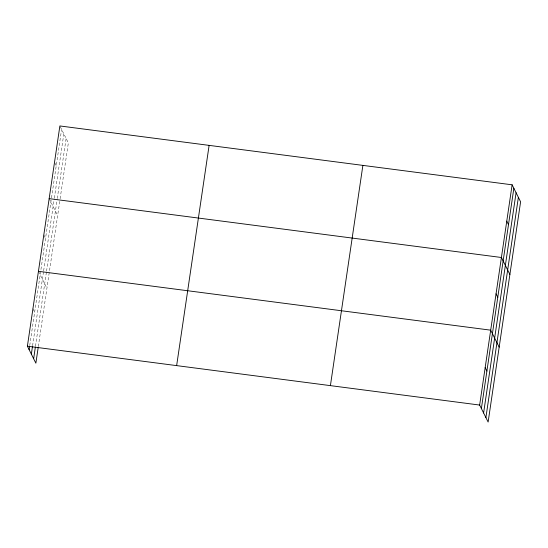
<?xml version="1.0" encoding="UTF-8"?>
<svg xmlns="http://www.w3.org/2000/svg" width="548" height="548" viewBox="0 0 548 548"><rect width="100%" height="100%" fill="white"/><g stroke="black" fill="none" stroke-linecap="round" stroke-linejoin="round"><path stroke-width="0.41" stroke-dasharray="2.74 2.06" d="M29.736 345.493L51.382 198.712M51.505 197.862L61.602 129.41M32.579 345.802L43.511 271.63M43.641 270.787L54.231 198.951M54.355 198.109L63.828 133.876M35.483 346.24L46.429 272.007M46.559 271.164L57.15 199.328M57.273 198.479L66.123 138.48M38.326 346.548L59.999 199.568M60.122 198.725L68.349 142.946L60.218 126.643M54.862 162.982L56.239 165.749M49.156 198.629L57.629 215.624M43.799 234.969L45.525 238.428M38.442 271.315L46.916 288.303M32.921 308.75L34.647 312.209"/><path stroke-width="0.82" d="M38.202 347.377L35.873 363.187L27.4 346.192L59.876 125.951L512.127 184.813L520.6 201.808L488.124 422.049L479.651 405.054L512.127 184.813M29.126 349.651L29.613 346.322M31.352 354.118L32.455 346.631M33.647 358.721L35.36 347.069M176.641 365.619L209.117 145.378M330.41 385.628L362.886 165.386M481.377 408.513L513.853 188.272M483.603 412.98L516.079 192.738M485.898 417.583L518.374 197.342M49.156 198.629L501.413 257.492L509.887 274.486M38.442 271.315L490.693 330.17L499.166 347.165M27.4 346.192L479.651 405.054M506.77 221.152L508.496 224.612M496.05 293.831L497.776 297.29M485.172 367.612L486.898 371.071"/></g></svg>
